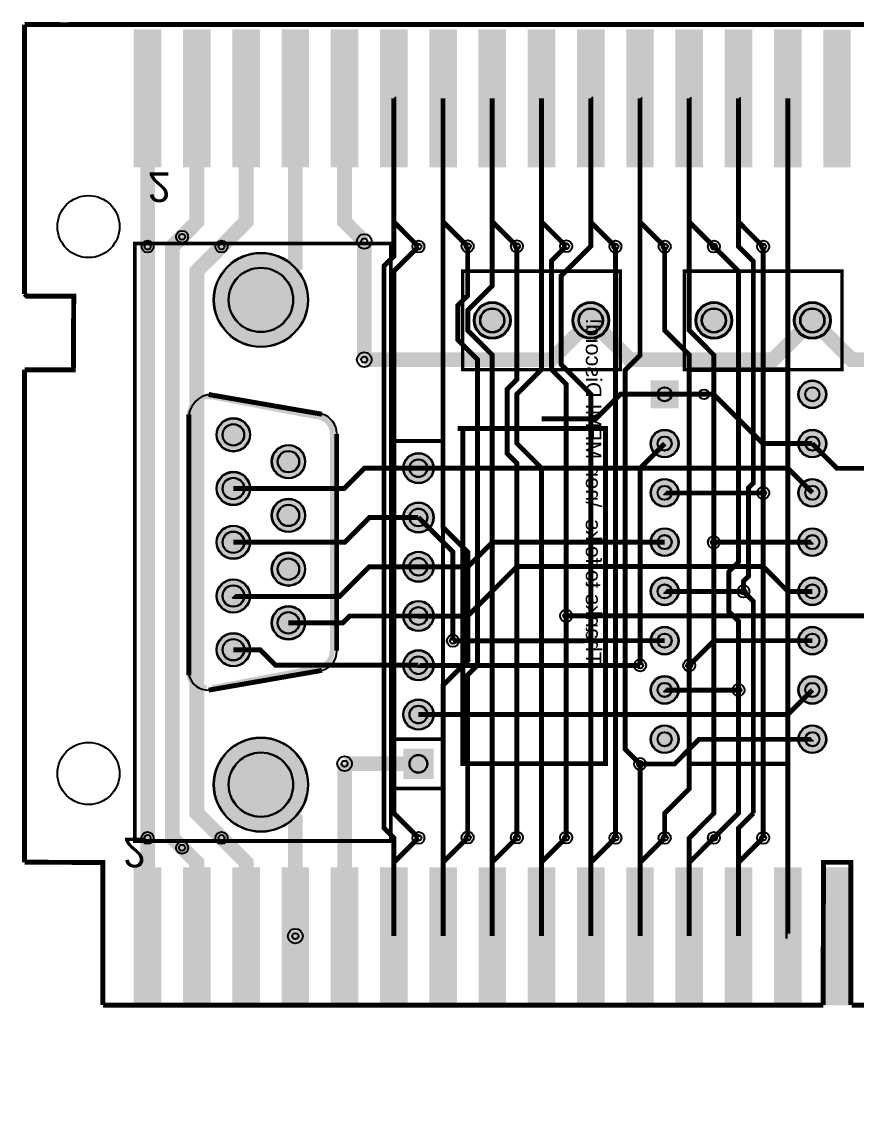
# Model space of a CAD drawing. Header units: millimetres. Extents: x -39.5 to 49, y -50.4 to 6.5.
# Drawn here: x -39.5 to 3.6, y -50.4 to 6.5 of the extents above; entities that cross this region are included whole.
import ezdxf

# ---------------------------------------------------------------- set-up
doc = ezdxf.new("R2010")
doc.units = ezdxf.units.MM
for name, color, linetype, true_color in [('BoardOutLine', 7, 'Continuous', 0xff00ff), ('BottomLayer', 7, 'Continuous', 0x0000ff), ('BottomPasteMaskLayer', 7, 'Continuous', 0x800000), ('BottomSolderMaskLayer', 7, 'Continuous', 0xaa00ff), ('Document', 7, 'Continuous', 0xffffff), ('Hole', 7, 'Continuous', 0x222222), ('Multi-Layer', 7, 'Continuous', 0xc0c0c0), ('TopLayer', 7, 'Continuous', 0xff0000), ('TopPasteMaskLayer', 7, 'Continuous', 0x808080), ('TopSilkLayer', 7, 'Continuous', 0xffcc00), ('TopSolderMaskLayer', 7, 'Continuous', 0x800080)]:
    doc.layers.add(name, color=color, linetype=linetype, true_color=true_color)
doc.styles.get("Standard").update_dxf_attribs({"font": 'arial.ttf'})

msp = doc.modelspace()

# ---------------------------------------------------------------- hatches: boundary and pattern name
at = {"layer": 'BottomLayer'}
for points in [[(-33.681, -0.952), (-32.36, -0.952), (-32.36, 6.048), (-33.681, 6.048)], [(-31.141, -0.952), (-29.82, -0.952), (-29.82, 6.048), (-31.141, 6.048)], [(-28.601, -0.952), (-27.28, -0.952), (-27.28, 6.048), (-28.601, 6.048)], [(-26.061, -0.952), (-24.74, -0.952), (-24.74, 6.048), (-26.061, 6.048)], [(-23.521, -0.952), (-22.2, -0.952), (-22.2, 6.048), (-23.521, 6.048)], [(-20.981, -0.952), (-19.66, -0.952), (-19.66, 6.048), (-20.981, 6.048)], [(-18.441, -0.952), (-17.12, -0.952), (-17.12, 6.048), (-18.441, 6.048)], [(-15.901, -0.952), (-14.58, -0.952), (-14.58, 6.048), (-15.901, 6.048)], [(-13.361, -0.952), (-12.04, -0.952), (-12.04, 6.048), (-13.361, 6.048)], [(-10.821, -0.952), (-9.5, -0.952), (-9.5, 6.048), (-10.821, 6.048)], [(-8.281, -0.952), (-6.96, -0.952), (-6.96, 6.048), (-8.281, 6.048)], [(-5.741, -0.952), (-4.42, -0.952), (-4.42, 6.048), (-5.741, 6.048)], [(-3.201, -0.952), (-1.88, -0.952), (-1.88, 6.048), (-3.201, 6.048)], [(-0.661, -0.952), (0.66, -0.952), (0.66, 6.048), (-0.661, 6.048)], [(1.88, -0.96), (3.2, -0.96), (3.2, 6.04), (1.88, 6.04)], [(-33.68, -44.14), (-32.36, -44.14), (-32.36, -37.14), (-33.68, -37.14)], [(-31.14, -44.14), (-29.82, -44.14), (-29.82, -37.14), (-31.14, -37.14)], [(-28.6, -44.14), (-27.28, -44.14), (-27.28, -37.14), (-28.6, -37.14)], [(-26.06, -44.14), (-24.74, -44.14), (-24.74, -37.14), (-26.06, -37.14)], [(-23.52, -44.14), (-22.2, -44.14), (-22.2, -37.14), (-23.52, -37.14)], [(-20.98, -44.14), (-19.66, -44.14), (-19.66, -37.14), (-20.98, -37.14)], [(-18.44, -44.14), (-17.12, -44.14), (-17.12, -37.14), (-18.44, -37.14)], [(-15.9, -44.14), (-14.58, -44.14), (-14.58, -37.14), (-15.9, -37.14)], [(-13.36, -44.14), (-12.04, -44.14), (-12.04, -37.14), (-13.36, -37.14)], [(-10.82, -44.14), (-9.5, -44.14), (-9.5, -37.14), (-10.82, -37.14)], [(-8.28, -44.14), (-6.96, -44.14), (-6.96, -37.14), (-8.28, -37.14)], [(-5.74, -44.14), (-4.42, -44.14), (-4.42, -37.14), (-5.74, -37.14)], [(-3.2, -44.14), (-1.88, -44.14), (-1.88, -37.14), (-3.2, -37.14)], [(-0.66, -44.14), (0.66, -44.14), (0.66, -37.14), (-0.66, -37.14)], [(1.88, -44.148), (3.201, -44.148), (3.201, -37.148), (1.88, -37.148)]]:
    msp.add_hatch(color=256, dxfattribs=at).paths.add_polyline_path(points)
at = {"layer": 'BottomPasteMaskLayer'}
for points in [[(-33.681, -0.952), (-32.36, -0.952), (-32.36, 6.048), (-33.681, 6.048)], [(-31.141, -0.952), (-29.82, -0.952), (-29.82, 6.048), (-31.141, 6.048)], [(-28.601, -0.952), (-27.28, -0.952), (-27.28, 6.048), (-28.601, 6.048)], [(-26.061, -0.952), (-24.74, -0.952), (-24.74, 6.048), (-26.061, 6.048)], [(-23.521, -0.952), (-22.2, -0.952), (-22.2, 6.048), (-23.521, 6.048)], [(-20.981, -0.952), (-19.66, -0.952), (-19.66, 6.048), (-20.981, 6.048)], [(-18.441, -0.952), (-17.12, -0.952), (-17.12, 6.048), (-18.441, 6.048)], [(-15.901, -0.952), (-14.58, -0.952), (-14.58, 6.048), (-15.901, 6.048)], [(-13.361, -0.952), (-12.04, -0.952), (-12.04, 6.048), (-13.361, 6.048)], [(-10.821, -0.952), (-9.5, -0.952), (-9.5, 6.048), (-10.821, 6.048)], [(-8.281, -0.952), (-6.96, -0.952), (-6.96, 6.048), (-8.281, 6.048)], [(-5.741, -0.952), (-4.42, -0.952), (-4.42, 6.048), (-5.741, 6.048)], [(-3.201, -0.952), (-1.88, -0.952), (-1.88, 6.048), (-3.201, 6.048)], [(-0.661, -0.952), (0.66, -0.952), (0.66, 6.048), (-0.661, 6.048)], [(1.88, -0.96), (3.2, -0.96), (3.2, 6.04), (1.88, 6.04)], [(-33.68, -44.14), (-32.36, -44.14), (-32.36, -37.14), (-33.68, -37.14)], [(-31.14, -44.14), (-29.82, -44.14), (-29.82, -37.14), (-31.14, -37.14)], [(-28.6, -44.14), (-27.28, -44.14), (-27.28, -37.14), (-28.6, -37.14)], [(-26.06, -44.14), (-24.74, -44.14), (-24.74, -37.14), (-26.06, -37.14)], [(-23.52, -44.14), (-22.2, -44.14), (-22.2, -37.14), (-23.52, -37.14)], [(-20.98, -44.14), (-19.66, -44.14), (-19.66, -37.14), (-20.98, -37.14)], [(-18.44, -44.14), (-17.12, -44.14), (-17.12, -37.14), (-18.44, -37.14)], [(-15.9, -44.14), (-14.58, -44.14), (-14.58, -37.14), (-15.9, -37.14)], [(-13.36, -44.14), (-12.04, -44.14), (-12.04, -37.14), (-13.36, -37.14)], [(-10.82, -44.14), (-9.5, -44.14), (-9.5, -37.14), (-10.82, -37.14)], [(-8.28, -44.14), (-6.96, -44.14), (-6.96, -37.14), (-8.28, -37.14)], [(-5.74, -44.14), (-4.42, -44.14), (-4.42, -37.14), (-5.74, -37.14)], [(-3.2, -44.14), (-1.88, -44.14), (-1.88, -37.14), (-3.2, -37.14)], [(-0.66, -44.14), (0.66, -44.14), (0.66, -37.14), (-0.66, -37.14)], [(1.88, -44.148), (3.201, -44.148), (3.201, -37.148), (1.88, -37.148)]]:
    msp.add_hatch(color=256, dxfattribs=at).paths.add_polyline_path(points)
at = {"layer": 'BottomSolderMaskLayer'}
for points in [[(-33.732, -1.003), (-32.309, -1.003), (-32.309, 6.099), (-33.732, 6.099)], [(-31.192, -1.003), (-29.769, -1.003), (-29.769, 6.099), (-31.192, 6.099)], [(-28.652, -1.003), (-27.229, -1.003), (-27.229, 6.099), (-28.652, 6.099)], [(-26.112, -1.003), (-24.689, -1.003), (-24.689, 6.099), (-26.112, 6.099)], [(-23.572, -1.003), (-22.149, -1.003), (-22.149, 6.099), (-23.572, 6.099)], [(-21.032, -1.003), (-19.609, -1.003), (-19.609, 6.099), (-21.032, 6.099)], [(-18.492, -1.003), (-17.069, -1.003), (-17.069, 6.099), (-18.492, 6.099)], [(-15.952, -1.003), (-14.529, -1.003), (-14.529, 6.099), (-15.952, 6.099)], [(-13.412, -1.003), (-11.989, -1.003), (-11.989, 6.099), (-13.412, 6.099)], [(-10.872, -1.003), (-9.449, -1.003), (-9.449, 6.099), (-10.872, 6.099)], [(-8.332, -1.003), (-6.909, -1.003), (-6.909, 6.099), (-8.332, 6.099)], [(-5.792, -1.003), (-4.369, -1.003), (-4.369, 6.099), (-5.792, 6.099)], [(-3.252, -1.003), (-1.829, -1.003), (-1.829, 6.099), (-3.252, 6.099)], [(-0.712, -1.003), (0.711, -1.003), (0.711, 6.099), (-0.712, 6.099)], [(1.829, -1.011), (3.251, -1.011), (3.251, 6.091), (1.829, 6.091)], [(-29.615, -7.841, 1), (-24.738, -7.841, 1)], [(-16.191, -8.898, 1), (-14.289, -8.898, 1)], [(-11.111, -8.898, 1), (-9.209, -8.898, 1)], [(-4.761, -8.898, 1), (-2.859, -8.898, 1)], [(0.319, -8.898, 1), (2.221, -8.898, 1)], [(-5.626, -11.984), (-5.626, -13.431), (-7.074, -13.431), (-7.074, -11.984)], [(0.546, -12.708, 1), (1.994, -12.708, 1)], [(-29.467, -14.796, 1), (-27.726, -14.796, 1)], [(-7.074, -15.248, 1), (-5.626, -15.248, 1)], [(0.546, -15.248, 1), (1.994, -15.248, 1)], [(-26.627, -16.181, 1), (-24.886, -16.181, 1)], [(-19.837, -16.518, 1), (-18.263, -16.518, 1)], [(-29.467, -17.566, 1), (-27.726, -17.566, 1)], [(-7.074, -17.788, 1), (-5.626, -17.788, 1)], [(0.546, -17.788, 1), (1.994, -17.788, 1)], [(-26.627, -18.951, 1), (-24.886, -18.951, 1)], [(-19.837, -19.058, 1), (-18.263, -19.058, 1)], [(-29.467, -20.336, 1), (-27.726, -20.336, 1)], [(-7.074, -20.328, 1), (-5.626, -20.328, 1)], [(0.546, -20.328, 1), (1.994, -20.328, 1)], [(-26.627, -21.721, 1), (-24.886, -21.721, 1)], [(-19.837, -21.598, 1), (-18.263, -21.598, 1)], [(-7.074, -22.868, 1), (-5.626, -22.868, 1)], [(0.546, -22.868, 1), (1.994, -22.868, 1)], [(-29.467, -23.106, 1), (-27.726, -23.106, 1)], [(-26.627, -24.491, 1), (-24.886, -24.491, 1)], [(-19.837, -24.138, 1), (-18.263, -24.138, 1)], [(-29.467, -25.876, 1), (-27.726, -25.876, 1)], [(-7.074, -25.408, 1), (-5.626, -25.408, 1)], [(0.546, -25.408, 1), (1.994, -25.408, 1)], [(-19.837, -26.678, 1), (-18.263, -26.678, 1)], [(-7.074, -27.948, 1), (-5.626, -27.948, 1)], [(0.546, -27.948, 1), (1.994, -27.948, 1)], [(-19.837, -29.218, 1), (-18.263, -29.218, 1)], [(-7.074, -30.488, 1), (-5.626, -30.488, 1)], [(0.546, -30.488, 1), (1.994, -30.488, 1)], [(-29.615, -32.831, 1), (-24.738, -32.831, 1)], [(-19.837, -32.545), (-19.837, -30.97), (-18.263, -30.97), (-18.263, -32.545)], [(-33.731, -44.191), (-32.309, -44.191), (-32.309, -37.089), (-33.731, -37.089)], [(-31.191, -44.191), (-29.769, -44.191), (-29.769, -37.089), (-31.191, -37.089)], [(-28.651, -44.191), (-27.229, -44.191), (-27.229, -37.089), (-28.651, -37.089)], [(-26.111, -44.191), (-24.689, -44.191), (-24.689, -37.089), (-26.111, -37.089)], [(-23.571, -44.191), (-22.149, -44.191), (-22.149, -37.089), (-23.571, -37.089)], [(-21.031, -44.191), (-19.609, -44.191), (-19.609, -37.089), (-21.031, -37.089)], [(-18.491, -44.191), (-17.069, -44.191), (-17.069, -37.089), (-18.491, -37.089)], [(-15.951, -44.191), (-14.529, -44.191), (-14.529, -37.089), (-15.951, -37.089)], [(-13.411, -44.191), (-11.989, -44.191), (-11.989, -37.089), (-13.411, -37.089)], [(-10.871, -44.191), (-9.449, -44.191), (-9.449, -37.089), (-10.871, -37.089)], [(-8.331, -44.191), (-6.909, -44.191), (-6.909, -37.089), (-8.331, -37.089)], [(-5.791, -44.191), (-4.369, -44.191), (-4.369, -37.089), (-5.791, -37.089)], [(-3.251, -44.191), (-1.829, -44.191), (-1.829, -37.089), (-3.251, -37.089)], [(-0.711, -44.191), (0.711, -44.191), (0.711, -37.089), (-0.711, -37.089)], [(1.829, -44.199), (3.252, -44.199), (3.252, -37.097), (1.829, -37.097)]]:
    msp.add_hatch(color=256, dxfattribs=at).paths.add_polyline_path(points)
at = {"layer": 'Document'}
msp.add_hatch(color=256, dxfattribs=at).paths.add_polyline_path([(-30.986, -27.194), (-30.986, -13.732), (-30.985, -13.686), (-30.982, -13.641), (-30.977, -13.596), (-30.97, -13.551), (-30.961, -13.506), (-30.95, -13.462), (-30.937, -13.418), (-30.922, -13.375), (-30.905, -13.333), (-30.886, -13.291), (-30.865, -13.251), (-30.843, -13.211), (-30.818, -13.172), (-30.792, -13.135), (-30.765, -13.099), (-30.736, -13.064), (-30.705, -13.03), (-30.673, -12.998), (-30.639, -12.967), (-30.604, -12.938), (-30.568, -12.91), (-30.53, -12.884), (-30.492, -12.86), (-30.452, -12.837), (-30.411, -12.817), (-30.37, -12.798), (-30.327, -12.781), (-30.284, -12.766), (-30.241, -12.753), (-30.197, -12.741), (-30.152, -12.732), (-30.107, -12.725), (-30.062, -12.72), (-30.016, -12.717), (-29.97, -12.716), (-24.128, -13.732), (-24.089, -13.733), (-24.049, -13.736), (-24.009, -13.741), (-23.97, -13.749), (-23.931, -13.758), (-23.893, -13.769), (-23.855, -13.783), (-23.819, -13.798), (-23.783, -13.815), (-23.747, -13.834), (-23.713, -13.855), (-23.681, -13.878), (-23.649, -13.902), (-23.619, -13.928), (-23.59, -13.955), (-23.562, -13.984), (-23.536, -14.014), (-23.512, -14.046), (-23.489, -14.079), (-23.469, -14.113), (-23.449, -14.148), (-23.432, -14.184), (-23.417, -14.221), (-23.404, -14.259), (-23.392, -14.297), (-23.383, -14.336), (-23.376, -14.375), (-23.371, -14.414), (-23.367, -14.454), (-23.366, -14.494), (-23.366, -25.924), (-23.367, -25.97), (-23.371, -26.015), (-23.376, -26.06), (-23.383, -26.105), (-23.392, -26.15), (-23.403, -26.194), (-23.416, -26.238), (-23.431, -26.281), (-23.448, -26.323), (-23.467, -26.365), (-23.488, -26.405), (-23.51, -26.445), (-23.535, -26.484), (-23.56, -26.521), (-23.588, -26.557), (-23.617, -26.592), (-23.648, -26.626), (-23.68, -26.658), (-23.714, -26.689), (-23.749, -26.718), (-23.785, -26.746), (-23.823, -26.772), (-23.861, -26.796), (-23.901, -26.819), (-23.942, -26.839), (-23.983, -26.858), (-24.025, -26.875), (-24.068, -26.89), (-24.112, -26.903), (-24.156, -26.915), (-24.201, -26.924), (-24.246, -26.931), (-24.291, -26.936), (-24.337, -26.939), (-24.382, -26.94), (-29.716, -27.956), (-29.716, -27.702), (-24.382, -26.686), (-24.343, -26.685), (-24.303, -26.682), (-24.263, -26.677), (-24.224, -26.669), (-24.185, -26.66), (-24.147, -26.649), (-24.109, -26.635), (-24.073, -26.62), (-24.037, -26.603), (-24.001, -26.584), (-23.967, -26.563), (-23.935, -26.54), (-23.903, -26.516), (-23.873, -26.49), (-23.844, -26.463), (-23.816, -26.434), (-23.79, -26.404), (-23.766, -26.372), (-23.743, -26.339), (-23.723, -26.305), (-23.704, -26.27), (-23.686, -26.234), (-23.671, -26.197), (-23.658, -26.159), (-23.646, -26.121), (-23.637, -26.082), (-23.63, -26.043), (-23.625, -26.004), (-23.621, -25.964), (-23.62, -25.924), (-23.62, -25.67), (-23.62, -15.002), (-23.62, -14.748), (-23.621, -14.708), (-23.625, -14.668), (-23.63, -14.629), (-23.637, -14.59), (-23.646, -14.551), (-23.658, -14.513), (-23.671, -14.475), (-23.686, -14.438), (-23.704, -14.402), (-23.723, -14.367), (-23.743, -14.333), (-23.766, -14.3), (-23.79, -14.268), (-23.816, -14.238), (-23.844, -14.209), (-23.873, -14.182), (-23.903, -14.156), (-23.935, -14.132), (-23.967, -14.109), (-24.001, -14.088), (-24.037, -14.069), (-24.073, -14.052), (-24.109, -14.037), (-24.147, -14.023), (-24.185, -14.012), (-24.224, -14.003), (-24.263, -13.995), (-24.303, -13.99), (-24.343, -13.987), (-24.382, -13.986), (-29.716, -12.97), (-29.97, -12.97), (-30.01, -12.971), (-30.05, -12.974), (-30.09, -12.979), (-30.129, -12.987), (-30.168, -12.996), (-30.206, -13.007), (-30.244, -13.021), (-30.28, -13.036), (-30.316, -13.053), (-30.351, -13.072), (-30.385, -13.093), (-30.418, -13.116), (-30.45, -13.14), (-30.48, -13.166), (-30.509, -13.193), (-30.537, -13.222), (-30.563, -13.252), (-30.587, -13.284), (-30.61, -13.317), (-30.63, -13.351), (-30.649, -13.386), (-30.667, -13.422), (-30.682, -13.459), (-30.695, -13.497), (-30.706, -13.535), (-30.716, -13.574), (-30.723, -13.613), (-30.728, -13.652), (-30.731, -13.692), (-30.732, -13.732), (-30.732, -27.194), (-30.731, -27.227), (-30.728, -27.26), (-30.723, -27.293), (-30.715, -27.325), (-30.706, -27.357), (-30.694, -27.388), (-30.68, -27.419), (-30.664, -27.448), (-30.647, -27.476), (-30.627, -27.503), (-30.606, -27.529), (-30.584, -27.553), (-30.559, -27.576), (-30.534, -27.597), (-30.507, -27.616), (-30.478, -27.634), (-30.449, -27.65), (-30.419, -27.663), (-30.388, -27.675), (-30.356, -27.685), (-30.324, -27.692), (-30.291, -27.698), (-30.258, -27.701), (-30.224, -27.702), (-29.97, -27.702), (-29.97, -27.956), (-30.224, -27.956), (-30.264, -27.955), (-30.304, -27.952), (-30.344, -27.947), (-30.383, -27.939), (-30.422, -27.93), (-30.46, -27.919), (-30.498, -27.905), (-30.534, -27.89), (-30.57, -27.873), (-30.605, -27.854), (-30.639, -27.833), (-30.672, -27.81), (-30.704, -27.786), (-30.734, -27.76), (-30.763, -27.733), (-30.791, -27.704), (-30.817, -27.674), (-30.841, -27.642), (-30.864, -27.609), (-30.884, -27.575), (-30.903, -27.54), (-30.921, -27.504), (-30.936, -27.467), (-30.949, -27.429), (-30.96, -27.391), (-30.97, -27.352), (-30.977, -27.313), (-30.982, -27.274), (-30.985, -27.234), (-30.986, -27.194)])
at = {"layer": 'Multi-Layer'}
for points in [[(-29.589, -7.841, 1), (-24.763, -7.841, 1)], [(-16.14, -8.898, 1), (-14.34, -8.898, 1)], [(-11.06, -8.898, 1), (-9.26, -8.898, 1)], [(-4.71, -8.898, 1), (-2.91, -8.898, 1)], [(0.37, -8.898, 1), (2.17, -8.898, 1)], [(-5.652, -12.009), (-5.652, -13.406), (-7.049, -13.406), (-7.049, -12.009)], [(0.572, -12.708, 1), (1.969, -12.708, 1)], [(-29.441, -14.796, 1), (-27.751, -14.796, 1)], [(-7.049, -15.248, 1), (-5.652, -15.248, 1)], [(0.572, -15.248, 1), (1.969, -15.248, 1)], [(-26.601, -16.181, 1), (-24.911, -16.181, 1)], [(-19.812, -16.518, 1), (-18.288, -16.518, 1)], [(-29.441, -17.566, 1), (-27.751, -17.566, 1)], [(-7.049, -17.788, 1), (-5.652, -17.788, 1)], [(0.572, -17.788, 1), (1.969, -17.788, 1)], [(-26.601, -18.951, 1), (-24.911, -18.951, 1)], [(-19.812, -19.058, 1), (-18.288, -19.058, 1)], [(-29.441, -20.336, 1), (-27.751, -20.336, 1)], [(-7.049, -20.328, 1), (-5.652, -20.328, 1)], [(0.572, -20.328, 1), (1.969, -20.328, 1)], [(-26.601, -21.721, 1), (-24.911, -21.721, 1)], [(-19.812, -21.598, 1), (-18.288, -21.598, 1)], [(-7.049, -22.868, 1), (-5.652, -22.868, 1)], [(0.572, -22.868, 1), (1.969, -22.868, 1)], [(-29.441, -23.106, 1), (-27.751, -23.106, 1)], [(-26.601, -24.491, 1), (-24.911, -24.491, 1)], [(-19.812, -24.138, 1), (-18.288, -24.138, 1)], [(-7.049, -25.408, 1), (-5.652, -25.408, 1)], [(0.572, -25.408, 1), (1.969, -25.408, 1)], [(-29.441, -25.876, 1), (-27.751, -25.876, 1)], [(-19.812, -26.678, 1), (-18.288, -26.678, 1)], [(-7.049, -27.948, 1), (-5.652, -27.948, 1)], [(0.572, -27.948, 1), (1.969, -27.948, 1)], [(-19.812, -29.218, 1), (-18.288, -29.218, 1)], [(-7.049, -30.488, 1), (-5.652, -30.488, 1)], [(0.572, -30.488, 1), (1.969, -30.488, 1)], [(-29.589, -32.831, 1), (-24.763, -32.831, 1)], [(-19.812, -32.52), (-19.812, -30.996), (-18.288, -30.996), (-18.288, -32.52)]]:
    msp.add_hatch(color=256, dxfattribs=at).paths.add_polyline_path(points)
at = {"layer": 'TopLayer'}
for points in [[(-33.681, -0.952), (-32.36, -0.952), (-32.36, 6.048), (-33.681, 6.048)], [(-31.141, -0.952), (-29.82, -0.952), (-29.82, 6.048), (-31.141, 6.048)], [(-28.601, -0.952), (-27.28, -0.952), (-27.28, 6.048), (-28.601, 6.048)], [(-26.061, -0.952), (-24.74, -0.952), (-24.74, 6.048), (-26.061, 6.048)], [(-23.521, -0.952), (-22.2, -0.952), (-22.2, 6.048), (-23.521, 6.048)], [(-20.981, -0.952), (-19.66, -0.952), (-19.66, 6.048), (-20.981, 6.048)], [(-18.441, -0.952), (-17.12, -0.952), (-17.12, 6.048), (-18.441, 6.048)], [(-15.901, -0.952), (-14.58, -0.952), (-14.58, 6.048), (-15.901, 6.048)], [(-13.361, -0.952), (-12.04, -0.952), (-12.04, 6.048), (-13.361, 6.048)], [(-10.821, -0.952), (-9.5, -0.952), (-9.5, 6.048), (-10.821, 6.048)], [(-8.281, -0.952), (-6.96, -0.952), (-6.96, 6.048), (-8.281, 6.048)], [(-5.741, -0.952), (-4.42, -0.952), (-4.42, 6.048), (-5.741, 6.048)], [(-3.201, -0.952), (-1.88, -0.952), (-1.88, 6.048), (-3.201, 6.048)], [(-0.661, -0.952), (0.66, -0.952), (0.66, 6.048), (-0.661, 6.048)], [(1.88, -0.96), (3.2, -0.96), (3.2, 6.04), (1.88, 6.04)], [(-33.68, -44.14), (-32.36, -44.14), (-32.36, -37.14), (-33.68, -37.14)], [(-31.14, -44.14), (-29.82, -44.14), (-29.82, -37.14), (-31.14, -37.14)], [(-28.6, -44.14), (-27.28, -44.14), (-27.28, -37.14), (-28.6, -37.14)], [(-26.06, -44.14), (-24.74, -44.14), (-24.74, -37.14), (-26.06, -37.14)], [(-23.52, -44.14), (-22.2, -44.14), (-22.2, -37.14), (-23.52, -37.14)], [(-20.98, -44.14), (-19.66, -44.14), (-19.66, -37.14), (-20.98, -37.14)], [(-18.44, -44.14), (-17.12, -44.14), (-17.12, -37.14), (-18.44, -37.14)], [(-15.9, -44.14), (-14.58, -44.14), (-14.58, -37.14), (-15.9, -37.14)], [(-13.36, -44.14), (-12.04, -44.14), (-12.04, -37.14), (-13.36, -37.14)], [(-10.82, -44.14), (-9.5, -44.14), (-9.5, -37.14), (-10.82, -37.14)], [(-8.28, -44.14), (-6.96, -44.14), (-6.96, -37.14), (-8.28, -37.14)], [(-5.74, -44.14), (-4.42, -44.14), (-4.42, -37.14), (-5.74, -37.14)], [(-3.2, -44.14), (-1.88, -44.14), (-1.88, -37.14), (-3.2, -37.14)], [(-0.66, -44.14), (0.66, -44.14), (0.66, -37.14), (-0.66, -37.14)], [(1.88, -44.148), (3.201, -44.148), (3.201, -37.148), (1.88, -37.148)]]:
    msp.add_hatch(color=256, dxfattribs=at).paths.add_polyline_path(points)
at = {"layer": 'TopPasteMaskLayer'}
for points in [[(-33.681, -0.952), (-32.36, -0.952), (-32.36, 6.048), (-33.681, 6.048)], [(-31.141, -0.952), (-29.82, -0.952), (-29.82, 6.048), (-31.141, 6.048)], [(-28.601, -0.952), (-27.28, -0.952), (-27.28, 6.048), (-28.601, 6.048)], [(-26.061, -0.952), (-24.74, -0.952), (-24.74, 6.048), (-26.061, 6.048)], [(-23.521, -0.952), (-22.2, -0.952), (-22.2, 6.048), (-23.521, 6.048)], [(-20.981, -0.952), (-19.66, -0.952), (-19.66, 6.048), (-20.981, 6.048)], [(-18.441, -0.952), (-17.12, -0.952), (-17.12, 6.048), (-18.441, 6.048)], [(-15.901, -0.952), (-14.58, -0.952), (-14.58, 6.048), (-15.901, 6.048)], [(-13.361, -0.952), (-12.04, -0.952), (-12.04, 6.048), (-13.361, 6.048)], [(-10.821, -0.952), (-9.5, -0.952), (-9.5, 6.048), (-10.821, 6.048)], [(-8.281, -0.952), (-6.96, -0.952), (-6.96, 6.048), (-8.281, 6.048)], [(-5.741, -0.952), (-4.42, -0.952), (-4.42, 6.048), (-5.741, 6.048)], [(-3.201, -0.952), (-1.88, -0.952), (-1.88, 6.048), (-3.201, 6.048)], [(-0.661, -0.952), (0.66, -0.952), (0.66, 6.048), (-0.661, 6.048)], [(1.88, -0.96), (3.2, -0.96), (3.2, 6.04), (1.88, 6.04)], [(-33.68, -44.14), (-32.36, -44.14), (-32.36, -37.14), (-33.68, -37.14)], [(-31.14, -44.14), (-29.82, -44.14), (-29.82, -37.14), (-31.14, -37.14)], [(-28.6, -44.14), (-27.28, -44.14), (-27.28, -37.14), (-28.6, -37.14)], [(-26.06, -44.14), (-24.74, -44.14), (-24.74, -37.14), (-26.06, -37.14)], [(-23.52, -44.14), (-22.2, -44.14), (-22.2, -37.14), (-23.52, -37.14)], [(-20.98, -44.14), (-19.66, -44.14), (-19.66, -37.14), (-20.98, -37.14)], [(-18.44, -44.14), (-17.12, -44.14), (-17.12, -37.14), (-18.44, -37.14)], [(-15.9, -44.14), (-14.58, -44.14), (-14.58, -37.14), (-15.9, -37.14)], [(-13.36, -44.14), (-12.04, -44.14), (-12.04, -37.14), (-13.36, -37.14)], [(-10.82, -44.14), (-9.5, -44.14), (-9.5, -37.14), (-10.82, -37.14)], [(-8.28, -44.14), (-6.96, -44.14), (-6.96, -37.14), (-8.28, -37.14)], [(-5.74, -44.14), (-4.42, -44.14), (-4.42, -37.14), (-5.74, -37.14)], [(-3.2, -44.14), (-1.88, -44.14), (-1.88, -37.14), (-3.2, -37.14)], [(-0.66, -44.14), (0.66, -44.14), (0.66, -37.14), (-0.66, -37.14)], [(1.88, -44.148), (3.201, -44.148), (3.201, -37.148), (1.88, -37.148)]]:
    msp.add_hatch(color=256, dxfattribs=at).paths.add_polyline_path(points)
at = {"layer": 'TopSolderMaskLayer'}
for points in [[(-33.732, -1.003), (-32.309, -1.003), (-32.309, 6.099), (-33.732, 6.099)], [(-31.192, -1.003), (-29.769, -1.003), (-29.769, 6.099), (-31.192, 6.099)], [(-28.652, -1.003), (-27.229, -1.003), (-27.229, 6.099), (-28.652, 6.099)], [(-26.112, -1.003), (-24.689, -1.003), (-24.689, 6.099), (-26.112, 6.099)], [(-23.572, -1.003), (-22.149, -1.003), (-22.149, 6.099), (-23.572, 6.099)], [(-21.032, -1.003), (-19.609, -1.003), (-19.609, 6.099), (-21.032, 6.099)], [(-18.492, -1.003), (-17.069, -1.003), (-17.069, 6.099), (-18.492, 6.099)], [(-15.952, -1.003), (-14.529, -1.003), (-14.529, 6.099), (-15.952, 6.099)], [(-13.412, -1.003), (-11.989, -1.003), (-11.989, 6.099), (-13.412, 6.099)], [(-10.872, -1.003), (-9.449, -1.003), (-9.449, 6.099), (-10.872, 6.099)], [(-8.332, -1.003), (-6.909, -1.003), (-6.909, 6.099), (-8.332, 6.099)], [(-5.792, -1.003), (-4.369, -1.003), (-4.369, 6.099), (-5.792, 6.099)], [(-3.252, -1.003), (-1.829, -1.003), (-1.829, 6.099), (-3.252, 6.099)], [(-0.712, -1.003), (0.711, -1.003), (0.711, 6.099), (-0.712, 6.099)], [(1.829, -1.011), (3.251, -1.011), (3.251, 6.091), (1.829, 6.091)], [(-29.615, -7.841, 1), (-24.738, -7.841, 1)], [(-16.191, -8.898, 1), (-14.289, -8.898, 1)], [(-11.111, -8.898, 1), (-9.209, -8.898, 1)], [(-4.761, -8.898, 1), (-2.859, -8.898, 1)], [(0.319, -8.898, 1), (2.221, -8.898, 1)], [(-5.626, -11.984), (-5.626, -13.431), (-7.074, -13.431), (-7.074, -11.984)], [(0.546, -12.708, 1), (1.994, -12.708, 1)], [(-29.467, -14.796, 1), (-27.726, -14.796, 1)], [(-7.074, -15.248, 1), (-5.626, -15.248, 1)], [(0.546, -15.248, 1), (1.994, -15.248, 1)], [(-26.627, -16.181, 1), (-24.886, -16.181, 1)], [(-19.837, -16.518, 1), (-18.263, -16.518, 1)], [(-29.467, -17.566, 1), (-27.726, -17.566, 1)], [(-7.074, -17.788, 1), (-5.626, -17.788, 1)], [(0.546, -17.788, 1), (1.994, -17.788, 1)], [(-26.627, -18.951, 1), (-24.886, -18.951, 1)], [(-19.837, -19.058, 1), (-18.263, -19.058, 1)], [(-29.467, -20.336, 1), (-27.726, -20.336, 1)], [(-7.074, -20.328, 1), (-5.626, -20.328, 1)], [(0.546, -20.328, 1), (1.994, -20.328, 1)], [(-26.627, -21.721, 1), (-24.886, -21.721, 1)], [(-19.837, -21.598, 1), (-18.263, -21.598, 1)], [(-7.074, -22.868, 1), (-5.626, -22.868, 1)], [(0.546, -22.868, 1), (1.994, -22.868, 1)], [(-29.467, -23.106, 1), (-27.726, -23.106, 1)], [(-26.627, -24.491, 1), (-24.886, -24.491, 1)], [(-19.837, -24.138, 1), (-18.263, -24.138, 1)], [(-29.467, -25.876, 1), (-27.726, -25.876, 1)], [(-7.074, -25.408, 1), (-5.626, -25.408, 1)], [(0.546, -25.408, 1), (1.994, -25.408, 1)], [(-19.837, -26.678, 1), (-18.263, -26.678, 1)], [(-7.074, -27.948, 1), (-5.626, -27.948, 1)], [(0.546, -27.948, 1), (1.994, -27.948, 1)], [(-19.837, -29.218, 1), (-18.263, -29.218, 1)], [(-7.074, -30.488, 1), (-5.626, -30.488, 1)], [(0.546, -30.488, 1), (1.994, -30.488, 1)], [(-29.615, -32.831, 1), (-24.738, -32.831, 1)], [(-19.837, -32.545), (-19.837, -30.97), (-18.263, -30.97), (-18.263, -32.545)], [(-33.731, -44.191), (-32.309, -44.191), (-32.309, -37.089), (-33.731, -37.089)], [(-31.191, -44.191), (-29.769, -44.191), (-29.769, -37.089), (-31.191, -37.089)], [(-28.651, -44.191), (-27.229, -44.191), (-27.229, -37.089), (-28.651, -37.089)], [(-26.111, -44.191), (-24.689, -44.191), (-24.689, -37.089), (-26.111, -37.089)], [(-23.571, -44.191), (-22.149, -44.191), (-22.149, -37.089), (-23.571, -37.089)], [(-21.031, -44.191), (-19.609, -44.191), (-19.609, -37.089), (-21.031, -37.089)], [(-18.491, -44.191), (-17.069, -44.191), (-17.069, -37.089), (-18.491, -37.089)], [(-15.951, -44.191), (-14.529, -44.191), (-14.529, -37.089), (-15.951, -37.089)], [(-13.411, -44.191), (-11.989, -44.191), (-11.989, -37.089), (-13.411, -37.089)], [(-10.871, -44.191), (-9.449, -44.191), (-9.449, -37.089), (-10.871, -37.089)], [(-8.331, -44.191), (-6.909, -44.191), (-6.909, -37.089), (-8.331, -37.089)], [(-5.791, -44.191), (-4.369, -44.191), (-4.369, -37.089), (-5.791, -37.089)], [(-3.251, -44.191), (-1.829, -44.191), (-1.829, -37.089), (-3.251, -37.089)], [(-0.711, -44.191), (0.711, -44.191), (0.711, -37.089), (-0.711, -37.089)], [(1.829, -44.199), (3.252, -44.199), (3.252, -37.097), (1.829, -37.097)]]:
    msp.add_hatch(color=256, dxfattribs=at).paths.add_polyline_path(points)

# ---------------------------------------------------------------- linework, layer by layer
at = {"layer": 'BoardOutLine', "const_width": 0.254}
for points in [[(-39.37, 6.354), (-36.83, 6.346)], [(-39.37, 6.35), (-39.37, -7.532)], [(-37.084, 6.35), (33.782, 6.35)], [(-39.37, -7.532), (-39.248, -7.653), (-36.83, -7.653), (-36.85, -11.443), (-39.37, -11.443)], [(-39.37, -11.443), (-39.37, -22.332)], [(-39.37, -36.83), (-39.37, -22.332)], [(-39.37, -36.83), (-36.83, -36.838)], [(-35.328, -44.198), (-35.328, -36.838), (-36.83, -36.838)], [(1.829, -44.195), (1.842, -36.835), (3.254, -36.835), (3.259, -44.196)], [(-35.328, -44.198), (1.829, -44.198)], [(3.295, -44.198), (29.689, -44.198)]]:
    msp.add_lwpolyline(points, dxfattribs=at)
at = {"layer": 'BottomLayer'}
for points, const_width in [([(-33.021, 2.548), (-33.018, 2.546), (-33.018, -5.096)], 0.762), ([(-30.481, 2.548), (-30.478, 2.546), (-30.478, -3.826), (-31.24, -4.588)], 0.762), ([(-27.941, 2.548), (-27.938, 2.546), (-27.938, -3.826), (-29.208, -5.096)], 0.762), ([(-22.86, 2.548), (-22.86, -3.81), (-21.844, -4.826)], 0.762), ([(-20.321, 2.548), (-20.318, 2.546), (-20.318, -3.826), (-19.048, -5.096)], 0.254), ([(-17.781, 2.548), (-17.781, -3.809), (-16.51, -5.08)], 0.254), ([(-15.241, 2.548), (-15.241, -3.809), (-13.97, -5.08)], 0.254), ([(-12.701, 2.548), (-12.701, -3.81), (-12.7, -3.81), (-11.43, -5.08)], 0.254), ([(-10.161, 2.548), (-10.158, 2.546), (-10.158, -3.826), (-8.888, -5.096)], 0.254), ([(-7.621, 2.548), (-7.619, 2.546), (-7.619, -3.826), (-6.349, -5.096)], 0.254), ([(-5.081, 2.548), (-5.079, 2.546), (-5.079, -3.826), (-3.809, -5.096)], 0.254), ([(-2.541, 2.548), (-2.539, 2.546), (-2.539, -3.826), (-1.269, -5.096)], 0.254), ([(-10.16, -8.898), (-12.184, -10.922), (-21.844, -10.922)], 0.762), ([(-10.16, -8.898), (-8.136, -10.922), (-0.754, -10.922), (1.27, -8.898)], 0.762), ([(1.27, -8.898), (3.294, -10.922), (11.946, -10.922), (13.97, -8.898)], 0.762), ([(-21.844, -10.922), (-19.036, -10.922)], 0.762), ([(-12.7, -13.978), (-9.896, -13.978), (-8.626, -12.708), (-6.35, -12.708)], 0.254), ([(-6.35, -12.708), (-3.818, -12.708), (-1.278, -15.248), (1.27, -15.248)], 0.254), ([(1.27, -15.248), (2.548, -16.525), (30.719, -16.525), (32.004, -15.24)], 0.254), ([(-28.596, -17.566), (-22.882, -17.566), (-21.834, -16.518), (-19.05, -16.518)], 0.254), ([(-19.05, -16.518), (0, -16.518), (1.27, -17.788)], 0.254), ([(-6.35, -17.788), (-6.342, -17.796), (-1.268, -17.796)], 0.254), ([(-28.596, -20.336), (-22.858, -20.336), (-21.58, -19.058), (-19.05, -19.058)], 0.254), ([(-19.05, -21.598), (-16.5, -21.598), (-15.23, -20.328), (-6.35, -20.328)], 0.254), ([(-3.808, -20.336), (1.261, -20.336), (1.27, -20.328)], 0.254), ([(-28.596, -23.106), (-28.573, -23.13), (-23.112, -23.13), (-21.58, -21.598), (-19.05, -21.598)], 0.254), ([(-19.05, -24.145), (-16.525, -24.145), (-13.97, -21.59), (-1.27, -21.59), (0.008, -22.868), (1.27, -22.868)], 0.254), ([(-6.35, -22.868), (-6.342, -22.876), (-2.284, -22.876)], 0.254), ([(-25.756, -24.491), (-22.949, -24.491), (-22.596, -24.138), (-19.05, -24.138)], 0.254), ([(-0.508, -24.13), (-11.43, -24.13)], 0.254), ([(19.05, -25.408), (17.787, -26.67), (11.43, -26.67), (8.89, -24.13), (-0.508, -24.13)], 0.254), ([(-17.269, -25.415), (-6.35, -25.408)], 0.254), ([(-5.078, -26.686), (-3.8, -25.408), (1.27, -25.408)], 0.254), ([(-28.595, -25.875), (-27.224, -25.875), (-26.424, -26.678), (-19.05, -26.678)], 0.254), ([(-19.05, -26.678), (-19.042, -26.686), (-7.618, -26.686)], 0.254), ([(-19.05, -29.218), (0, -29.218), (1.27, -27.948)], 0.254), ([(-6.35, -27.948), (-6.342, -27.956), (-2.538, -27.956)], 0.254), ([(1.27, -30.488), (1.262, -30.496), (-4.571, -30.496), (-5.841, -31.766), (-7.618, -31.766)], 0.254), ([(-22.86, -40.64), (-22.86, -31.75)], 0.762), ([(-19.05, -31.758), (-19.058, -31.75), (-22.86, -31.75)], 0.762), ([(-33.02, -40.64), (-33.018, -40.638), (-33.018, -35.576)], 0.762), ([(-27.94, -40.64), (-27.938, -40.638), (-27.938, -36.846), (-29.208, -35.576)], 0.762), ([(-30.48, -40.64), (-30.478, -40.638), (-30.478, -36.846), (-31.24, -36.084)], 0.762), ([(-19.048, -35.576), (-20.32, -36.848), (-20.32, -40.64)], 0.254), ([(-16.51, -35.56), (-17.78, -36.83), (-17.78, -40.64)], 0.254), ([(-13.97, -35.56), (-15.24, -36.83), (-15.24, -40.64)], 0.254), ([(-11.43, -35.56), (-12.7, -36.83), (-12.7, -40.64)], 0.254), ([(-8.888, -35.576), (-10.16, -36.848), (-10.16, -40.64)], 0.254), ([(-6.348, -35.576), (-7.62, -36.848), (-7.62, -40.64)], 0.254), ([(-3.808, -35.576), (-5.08, -36.848), (-5.08, -40.64)], 0.254), ([(-1.268, -35.576), (-2.54, -36.848), (-2.54, -40.64)], 0.254)]:
    msp.add_lwpolyline(points, dxfattribs=dict(at, const_width=const_width))
at = {"layer": 'BottomSolderMaskLayer'}
for centre, radius in [((-27.176, -7.841), 2.438), ((-27.176, -7.841), 1.668), ((-15.24, -8.898), 0.951), ((-10.16, -8.898), 0.951), ((-3.81, -8.898), 0.951), ((1.27, -8.898), 0.951), ((-15.24, -8.898), 0.634), ((-10.16, -8.898), 0.634), ((-3.81, -8.898), 0.634), ((1.27, -8.898), 0.634), ((-6.35, -12.708), 0.369), ((1.27, -12.708), 0.724), ((1.27, -12.708), 0.369), ((-28.596, -14.796), 0.87), ((-28.597, -14.796), 0.561), ((-6.35, -15.248), 0.724), ((1.27, -15.248), 0.724), ((-25.756, -16.181), 0.87), ((-6.35, -15.248), 0.369), ((1.27, -15.248), 0.369), ((-25.756, -16.181), 0.561), ((-19.05, -16.518), 0.787), ((-19.05, -16.518), 0.465), ((-28.596, -17.566), 0.87), ((-28.597, -17.566), 0.561), ((-6.35, -17.788), 0.724), ((-6.35, -17.788), 0.369), ((1.27, -17.788), 0.724), ((1.27, -17.788), 0.369), ((-25.756, -18.951), 0.87), ((-25.756, -18.951), 0.561), ((-19.05, -19.058), 0.787), ((-19.05, -19.058), 0.465), ((-28.596, -20.336), 0.87), ((-28.597, -20.336), 0.561), ((-6.35, -20.328), 0.724), ((1.27, -20.328), 0.724), ((-6.35, -20.328), 0.369), ((1.27, -20.328), 0.369), ((-25.756, -21.721), 0.87), ((-19.05, -21.598), 0.787), ((-25.756, -21.721), 0.561), ((-19.05, -21.598), 0.465), ((-6.35, -22.868), 0.724), ((1.27, -22.868), 0.724), ((-28.596, -23.106), 0.87), ((-28.597, -23.106), 0.561), ((-6.35, -22.868), 0.369), ((1.27, -22.868), 0.369), ((-25.756, -24.491), 0.87), ((-19.05, -24.138), 0.787), ((-19.05, -24.138), 0.465), ((-25.756, -24.491), 0.561), ((-28.596, -25.876), 0.87), ((-6.35, -25.408), 0.724), ((1.27, -25.408), 0.724), ((-28.597, -25.876), 0.561), ((-6.35, -25.408), 0.369), ((1.27, -25.408), 0.369), ((-19.05, -26.678), 0.787), ((-19.05, -26.678), 0.465), ((-6.35, -27.948), 0.724), ((1.27, -27.948), 0.724), ((-6.35, -27.948), 0.369), ((1.27, -27.948), 0.369), ((-19.05, -29.218), 0.787), ((-19.05, -29.218), 0.465), ((-6.35, -30.488), 0.724), ((-6.35, -30.488), 0.369), ((1.27, -30.488), 0.724), ((1.27, -30.488), 0.369), ((-27.176, -32.831), 2.438), ((-27.176, -32.831), 1.668), ((-19.05, -31.758), 0.465)]:
    msp.add_circle(centre, radius, dxfattribs=at)
at = {"layer": 'Hole'}
for centre in [(-31.241, -4.588), (-33.019, -5.096), (-29.209, -5.096), (-21.844, -4.826), (-19.049, -5.096), (-16.51, -5.08), (-13.97, -5.08), (-11.43, -5.08), (-8.888, -5.096), (-6.348, -5.096), (-3.808, -5.096), (-1.268, -5.096), (-21.844, -10.922), (-1.268, -17.796), (-3.808, -20.336), (-2.284, -22.876), (-11.43, -24.13), (-17.271, -25.416), (-7.618, -26.686), (-5.078, -26.686), (-2.538, -27.956), (-22.86, -31.75), (-7.618, -31.766), (-33.019, -35.576), (-29.209, -35.576), (-19.049, -35.576), (-16.51, -35.56), (-13.97, -35.56), (-11.43, -35.56), (-8.888, -35.576), (-6.348, -35.576), (-3.808, -35.576), (-1.268, -35.576), (-31.241, -36.084), (-25.4, -40.64)]:
    msp.add_circle(centre, 0.155, dxfattribs=at)
at = {"layer": 'Multi-Layer'}
for centre, radius in [((-36.068, -4.064), 1.6), ((-31.241, -4.588), 0.31), ((-21.844, -4.826), 0.381), ((-33.019, -5.096), 0.31), ((-29.209, -5.096), 0.31), ((-19.049, -5.096), 0.31), ((-16.51, -5.08), 0.31), ((-13.97, -5.08), 0.31), ((-11.43, -5.08), 0.31), ((-8.888, -5.096), 0.31), ((-6.348, -5.096), 0.31), ((-3.808, -5.096), 0.31), ((-1.268, -5.096), 0.31), ((-27.176, -7.841), 2.413), ((-27.176, -7.841), 1.651), ((-15.24, -8.898), 0.9), ((-15.24, -8.898), 0.6), ((-10.16, -8.898), 0.9), ((-10.16, -8.898), 0.6), ((-3.81, -8.898), 0.9), ((-3.81, -8.898), 0.6), ((1.27, -8.898), 0.9), ((1.27, -8.898), 0.6), ((-21.844, -10.922), 0.381), ((-6.35, -12.708), 0.356), ((1.27, -12.708), 0.699), ((1.27, -12.708), 0.356), ((-28.596, -14.796), 0.845), ((-28.597, -14.796), 0.545), ((-6.35, -15.248), 0.699), ((1.27, -15.248), 0.699), ((-25.756, -16.181), 0.845), ((-6.35, -15.248), 0.356), ((1.27, -15.248), 0.356), ((-25.756, -16.181), 0.545), ((-19.05, -16.518), 0.762), ((-19.05, -16.518), 0.45), ((-28.596, -17.566), 0.845), ((-28.597, -17.566), 0.545), ((-6.35, -17.788), 0.699), ((-6.35, -17.788), 0.356), ((-1.268, -17.796), 0.31), ((1.27, -17.788), 0.699), ((1.27, -17.788), 0.356), ((-25.756, -18.951), 0.845), ((-25.756, -18.951), 0.545), ((-19.05, -19.058), 0.762), ((-19.05, -19.058), 0.45), ((-28.596, -20.336), 0.845), ((-28.597, -20.336), 0.545), ((-6.35, -20.328), 0.699), ((1.27, -20.328), 0.699), ((-6.35, -20.328), 0.356), ((-3.808, -20.336), 0.31), ((1.27, -20.328), 0.356), ((-25.756, -21.721), 0.845), ((-19.05, -21.598), 0.762), ((-25.756, -21.721), 0.545), ((-19.05, -21.598), 0.45), ((-6.35, -22.868), 0.699), ((1.27, -22.868), 0.699), ((-28.596, -23.106), 0.845), ((-28.597, -23.106), 0.545), ((-6.35, -22.868), 0.356), ((-2.284, -22.876), 0.31), ((1.27, -22.868), 0.356), ((-25.756, -24.491), 0.845), ((-19.05, -24.138), 0.762), ((-19.05, -24.138), 0.45), ((-11.43, -24.13), 0.31), ((-25.756, -24.491), 0.545), ((-6.35, -25.408), 0.699), ((1.27, -25.408), 0.699), ((-28.596, -25.876), 0.845), ((-28.597, -25.876), 0.545), ((-17.271, -25.416), 0.31), ((-6.35, -25.408), 0.356), ((1.27, -25.408), 0.356), ((-19.05, -26.678), 0.762), ((-19.05, -26.678), 0.45), ((-7.618, -26.686), 0.31), ((-5.078, -26.686), 0.31), ((-6.35, -27.948), 0.699), ((1.27, -27.948), 0.699), ((-6.35, -27.948), 0.356), ((-2.538, -27.956), 0.31), ((1.27, -27.948), 0.356), ((-19.05, -29.218), 0.762), ((-19.05, -29.218), 0.45), ((-6.35, -30.488), 0.699), ((-6.35, -30.488), 0.356), ((1.27, -30.488), 0.699), ((1.27, -30.488), 0.356), ((-36.068, -32.258), 1.6), ((-27.176, -32.831), 2.413), ((-27.176, -32.831), 1.651), ((-22.86, -31.75), 0.381), ((-19.05, -31.758), 0.45), ((-7.618, -31.766), 0.31), ((-33.019, -35.576), 0.31), ((-31.241, -36.084), 0.31), ((-29.209, -35.576), 0.31), ((-19.049, -35.576), 0.31), ((-16.51, -35.56), 0.31), ((-13.97, -35.56), 0.31), ((-11.43, -35.56), 0.31), ((-8.888, -35.576), 0.31), ((-6.348, -35.576), 0.31), ((-3.808, -35.576), 0.31), ((-1.268, -35.576), 0.31), ((-25.4, -40.64), 0.381)]:
    msp.add_circle(centre, radius, dxfattribs=at)
at = {"layer": 'TopLayer'}
for points, const_width in [([(-33.021, 2.548), (-33.021, -40.64), (-33.02, -40.64)], 0.762), ([(-30.48, 2.548), (-30.48, -3.81), (-31.75, -5.08), (-31.75, -35.575), (-30.48, -36.845), (-30.48, -40.64)], 0.762), ([(-27.94, 2.548), (-27.94, -3.81), (-30.48, -6.35), (-30.48, -34.305), (-27.94, -36.845), (-27.94, -40.64)], 0.762), ([(-25.401, 2.548), (-25.401, -6.066), (-27.176, -7.841)], 0.762), ([(-21.844, -4.826), (-22.861, -3.809), (-22.861, 2.548)], 0.762), ([(-22.861, 2.548), (-22.861, -3.809), (-22.86, -3.81)], 0.762), ([(-20.321, 2.548), (-20.321, -5.589), (-20.826, -6.093), (-20.826, -34.305)], 0.254), ([(-17.781, 2.548), (-17.781, -19.57), (-16.508, -20.843), (-16.508, -26.431), (-17.78, -27.704), (-17.78, -40.64)], 0.254), ([(-15.24, 2.548), (-15.24, -7.112), (-16.507, -8.379), (-16.507, -9.413), (-15.24, -10.686), (-15.24, -40.64)], 0.254), ([(-12.701, 2.548), (-12.701, -11.431), (-13.97, -12.7), (-13.97, -15.24), (-12.7, -16.51), (-12.7, -40.64)], 0.254), ([(-10.161, 2.548), (-10.161, -5.081), (-11.684, -6.604), (-11.684, -11.176), (-10.16, -12.7), (-10.16, -40.64)], 0.254), ([(-7.621, 2.548), (-7.621, -10.694), (-8.38, -11.453), (-8.38, -31.005), (-7.619, -31.766), (-7.618, -31.767), (-7.618, -40.64)], 0.254), ([(-3.809, -20.336), (-3.809, -10.685), (-5.081, -9.413), (-5.081, 2.548)], 0.254), ([(-2.541, 2.548), (-2.541, -5.082), (-1.776, -5.847), (-1.776, -17.287), (-2.03, -17.541), (-2.03, -22.096), (-2.284, -22.35), (-2.284, -22.875)], 0.254), ([(-0.001, 2.548), (-0.001, -40.64), (0, -40.64)], 0.254), ([(-31.24, -4.588), (-31.75, -5.098)], 0.762), ([(-21.844, -4.826), (-21.844, -10.922)], 0.762), ([(-33.018, -5.095), (-33.02, -6.391)], 0.762), ([(-29.208, -5.096), (-29.931, -5.819)], 0.762), ([(-19.048, -5.096), (-20.318, -6.366), (-20.318, -34.306), (-19.048, -35.576)], 0.254), ([(-16.51, -5.08), (-16.51, -7.62), (-17.018, -8.128), (-17.018, -9.906), (-16.002, -10.922), (-16.002, -26.67), (-16.51, -27.178), (-16.51, -35.56)], 0.254), ([(-13.97, -5.08), (-13.97, -11.938), (-14.478, -12.446), (-14.478, -15.748), (-13.97, -16.256), (-13.97, -35.56)], 0.254), ([(-11.43, -5.08), (-12.192, -5.842), (-12.192, -11.43), (-11.43, -12.192), (-11.43, -35.56)], 0.254), ([(-8.888, -5.096), (-8.888, -35.576)], 0.254), ([(-6.349, -5.096), (-6.349, -9.414), (-5.078, -10.684), (-5.078, -26.686)], 0.254), ([(-3.807, -5.095), (-2.537, -6.365), (-2.537, -21.351), (-3.045, -21.859), (-3.045, -23.891), (-2.537, -24.399), (-2.537, -34.305), (-3.807, -35.575)], 0.254), ([(-1.268, -5.096), (-1.268, -35.576)], 0.254), ([(-7.618, -26.686), (-7.618, -16.516), (-6.35, -15.248)], 0.254), ([(-19.05, -19.058), (-17.269, -20.838), (-17.269, -25.415)], 0.254), ([(-3.807, -20.335), (-3.807, -34.305), (-5.08, -35.578), (-5.08, -40.64)], 0.254), ([(-2.284, -22.876), (-1.776, -23.385), (-1.776, -34.305)], 0.254), ([(-2.284, -22.876), (-1.776, -23.385), (-1.776, -24.527)], 0.254), ([(-5.078, -26.686), (-5.078, -33.036), (-6.349, -34.306), (-6.349, -35.576)], 0.254), ([(-22.86, -40.64), (-22.86, -31.75)], 0.762), ([(-22.86, -31.75), (-22.86, -40.64)], 0.762), ([(-25.4, -40.64), (-25.4, -34.607), (-27.176, -32.831)], 0.762), ([(-33.018, -35.575), (-33.02, -33.493)], 0.762), ([(-31.24, -36.083), (-31.75, -35.56), (-31.75, -33.528)], 0.762), ([(-29.208, -35.575), (-30.409, -34.376)], 0.762), ([(-20.826, -34.305), (-20.826, -35.07), (-20.32, -35.578), (-20.32, -40.64)], 0.254), ([(-1.775, -34.305), (-2.54, -35.07), (-2.54, -40.64)], 0.254)]:
    msp.add_lwpolyline(points, dxfattribs=dict(at, const_width=const_width))
at = {"layer": 'TopSilkLayer'}
for points, const_width in [([(-30.076, -4.936), (-20.474, -4.936), (-20.474, -35.736), (-33.682, -35.736), (-33.682, -4.936), (-30.076, -4.936)], 0.2), ([(-16.764, -8.898), (-16.764, -6.358), (-8.636, -6.358), (-8.636, -11.438), (-16.764, -11.438), (-16.764, -8.898)], 0.178), ([(-5.334, -8.898), (-5.334, -6.358), (2.794, -6.358), (2.794, -11.438), (-5.334, -11.438), (-5.334, -8.898)], 0.178), ([(-5.08, -11.438), (-5.08, -31.758), (0, -31.758), (0, -11.438), (-5.08, -11.438)], 0.229), ([(-20.32, -33.028), (-17.78, -33.028), (-17.78, -15.121), (-20.32, -15.121), (-20.32, -33.028)], 0.2)]:
    msp.add_lwpolyline(points, close=True, dxfattribs=dict(at, const_width=const_width))
for points, const_width in [([(-24.03, -13.734), (-29.871, -12.719)], 0.254), ([(-30.888, -27.196), (-30.888, -13.734)], 0.254), ([(-23.268, -25.926), (-23.268, -14.75)], 0.254), ([(-17.018, -14.478), (-9.398, -14.478), (-9.398, -31.75), (-16.764, -31.75), (-16.764, -14.478)], 0.254), ([(-29.871, -27.959), (-24.03, -26.942)], 0.254), ([(-17.78, -30.488), (-20.32, -30.488)], 0.2)]:
    msp.add_lwpolyline(points, dxfattribs=dict(at, const_width=const_width))
msp.add_circle((-4.318, -12.708), 0.254, dxfattribs=at)
for centre, radius, start, end in [((-29.635, -13.971), 1.274, 100.6847, 169.3153), ((-24.287, -14.721), 1.02, 358.3612, 75.3786), ((-24.287, -25.956), 1.02, 284.6214, 1.6388), ((-29.901, -26.939), 1.02, 194.6214, 271.6388)]:
    msp.add_arc(centre, radius, start, end, dxfattribs=at)
at = {"layer": 'TopSolderMaskLayer'}
for centre, radius in [((-27.176, -7.841), 2.438), ((-27.176, -7.841), 1.668), ((-15.24, -8.898), 0.951), ((-10.16, -8.898), 0.951), ((-3.81, -8.898), 0.951), ((1.27, -8.898), 0.951), ((-15.24, -8.898), 0.634), ((-10.16, -8.898), 0.634), ((-3.81, -8.898), 0.634), ((1.27, -8.898), 0.634), ((-6.35, -12.708), 0.369), ((1.27, -12.708), 0.724), ((1.27, -12.708), 0.369), ((-28.596, -14.796), 0.87), ((-28.597, -14.796), 0.561), ((-6.35, -15.248), 0.724), ((1.27, -15.248), 0.724), ((-25.756, -16.181), 0.87), ((-6.35, -15.248), 0.369), ((1.27, -15.248), 0.369), ((-25.756, -16.181), 0.561), ((-19.05, -16.518), 0.787), ((-19.05, -16.518), 0.465), ((-28.596, -17.566), 0.87), ((-28.597, -17.566), 0.561), ((-6.35, -17.788), 0.724), ((-6.35, -17.788), 0.369), ((1.27, -17.788), 0.724), ((1.27, -17.788), 0.369), ((-25.756, -18.951), 0.87), ((-25.756, -18.951), 0.561), ((-19.05, -19.058), 0.787), ((-19.05, -19.058), 0.465), ((-28.596, -20.336), 0.87), ((-28.597, -20.336), 0.561), ((-6.35, -20.328), 0.724), ((1.27, -20.328), 0.724), ((-6.35, -20.328), 0.369), ((1.27, -20.328), 0.369), ((-25.756, -21.721), 0.87), ((-19.05, -21.598), 0.787), ((-25.756, -21.721), 0.561), ((-19.05, -21.598), 0.465), ((-6.35, -22.868), 0.724), ((1.27, -22.868), 0.724), ((-28.596, -23.106), 0.87), ((-28.597, -23.106), 0.561), ((-6.35, -22.868), 0.369), ((1.27, -22.868), 0.369), ((-25.756, -24.491), 0.87), ((-19.05, -24.138), 0.787), ((-19.05, -24.138), 0.465), ((-25.756, -24.491), 0.561), ((-28.596, -25.876), 0.87), ((-6.35, -25.408), 0.724), ((1.27, -25.408), 0.724), ((-28.597, -25.876), 0.561), ((-6.35, -25.408), 0.369), ((1.27, -25.408), 0.369), ((-19.05, -26.678), 0.787), ((-19.05, -26.678), 0.465), ((-6.35, -27.948), 0.724), ((1.27, -27.948), 0.724), ((-6.35, -27.948), 0.369), ((1.27, -27.948), 0.369), ((-19.05, -29.218), 0.787), ((-19.05, -29.218), 0.465), ((-6.35, -30.488), 0.724), ((-6.35, -30.488), 0.369), ((1.27, -30.488), 0.724), ((1.27, -30.488), 0.369), ((-27.176, -32.831), 2.438), ((-27.176, -32.831), 1.668), ((-19.05, -31.758), 0.465)]:
    msp.add_circle(centre, radius, dxfattribs=at)

# ---------------------------------------------------------------- texts
at = {"layer": 'BottomSilkLayer', "text_generation_flag": 2}
for s, height, rotation, p in [('2', 1.524, 180, (-33.02, -1.27)), ('Thanks to folks \t\\non MFMI Discord!', 0.8, 270, (-10.414, -26.67)), ('2', 1.524, 180, (-34.29, -35.568))]:
    msp.add_text(s, height=height, rotation=rotation, dxfattribs=at).set_placement(p)

doc.saveas('drawing.dxf')
